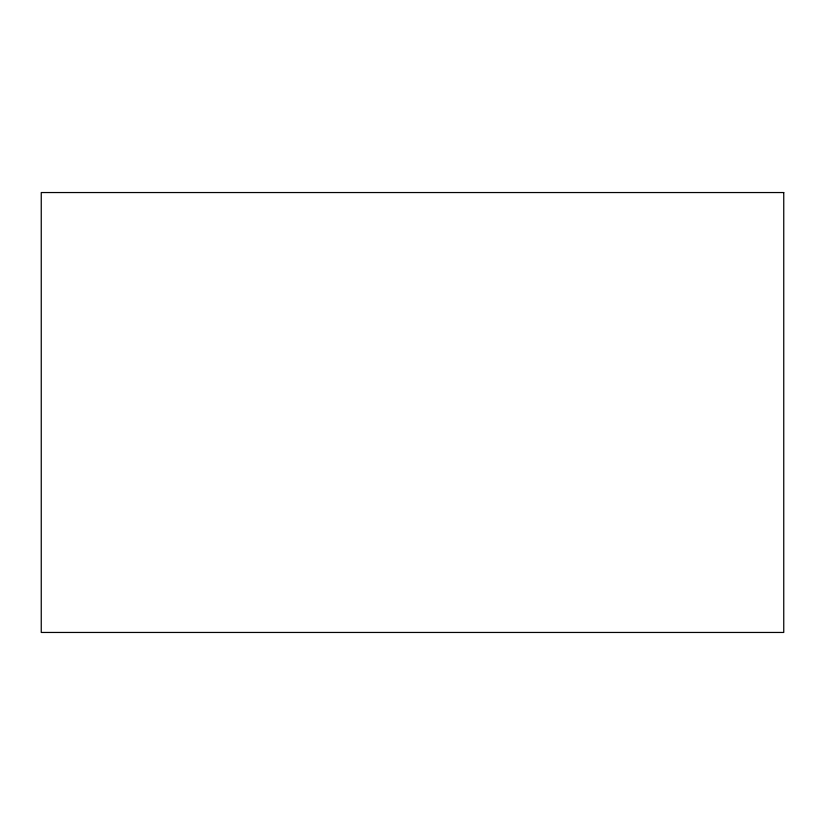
<?xml version="1.0" encoding="UTF-8"?>
<svg xmlns="http://www.w3.org/2000/svg" width="825" height="825" viewBox="0 0 825 825"><rect width="100%" height="100%" fill="white"/><g stroke="black" fill="none" stroke-linecap="round" stroke-linejoin="round"><path stroke-width="1.24" d="M783.75 192.545L41.25 192.545L41.25 632.455L783.75 632.455L783.75 192.545"/></g></svg>
